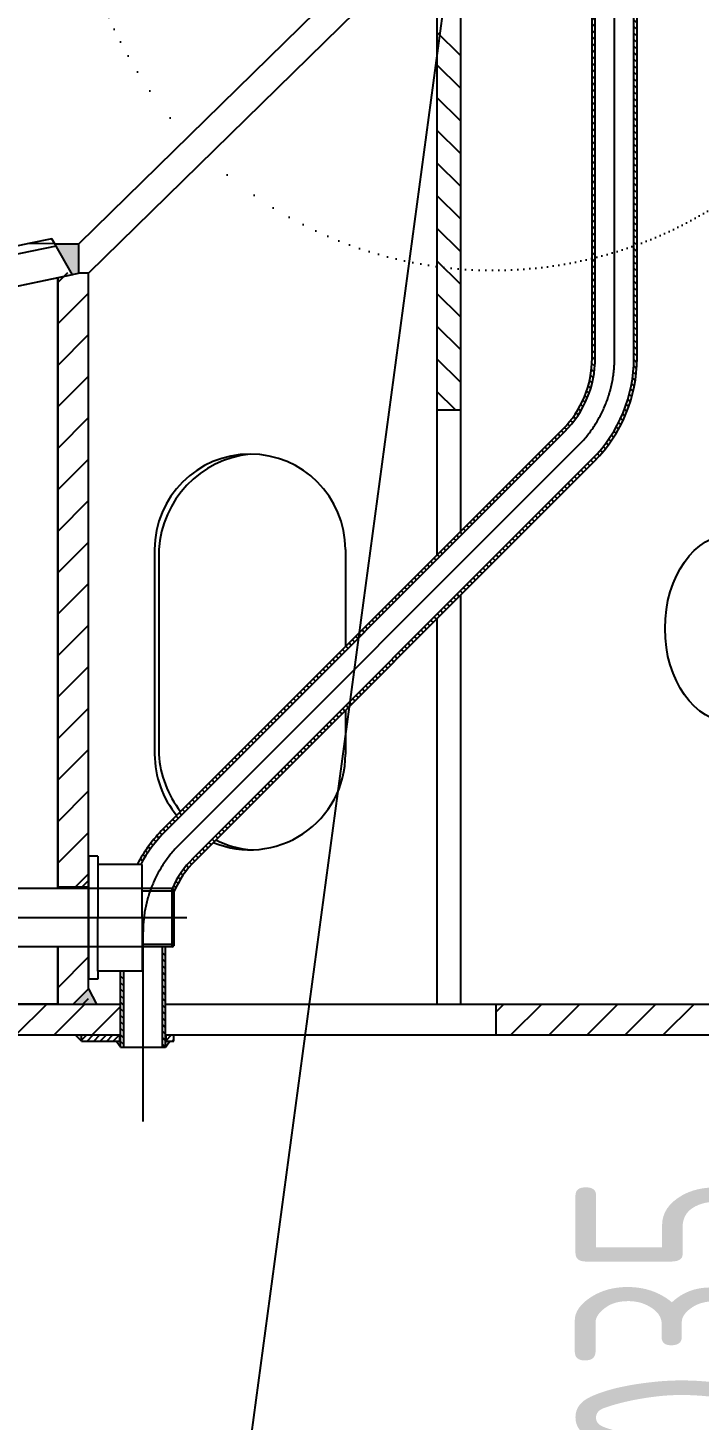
# Model space of a CAD drawing. Header units: millimetres. Extents: x 0 to 42000, y 0 to 29700.
# Drawn here: x 13505 to 14596, y 7750 to 10011 of the extents above; entities that cross this region are included whole.
import ezdxf

# ---------------------------------------------------------------- set-up
doc = ezdxf.new("R2010")
doc.units = ezdxf.units.MM
doc.header["$LTSCALE"] = 1000
doc.linetypes.add('G', pattern=[2, 1.25, -0.25, 0.25, -0.25])
doc.linetypes.add('K', pattern=[2.5, 1.25, -0.25, 0.25, -0.25, 0.25, -0.25])
for name, color, linetype in [('01', 7, 'Continuous'), ('02', 1, 'Continuous'), ('05', 142, 'G'), ('07', 6, 'K'), ('08', 1, 'Continuous'), ('10', 1, 'Continuous')]:
    doc.layers.add(name, color=color, linetype=linetype)
doc.styles.get("Standard").update_dxf_attribs({"font": 'isocp', "width": 0.707, "bigfont": 'intecad.shx'})
doc.dimstyles.new('INTE', dxfattribs={"dimscale": 100, "dimtxt": 3.5, "dimasz": 3, "dimexe": 3, "dimexo": 0, "dimgap": 1, "dimtad": 1, "dimdec": 0, "dimdsep": 46, "dimtxsty": 'Standard', "dimcen": 0, "dimclrd": 1, "dimclre": 1, "dimclrt": 3, "dimaunit": 1, "dimadec": 0, "dimazin": 0, "dimtfac": 1, "dimtdec": 0, "dimtmove": 0, "dimatfit": 0, "dimfxl": 1, "dimarcsym": 0})
pattern_1 = [(135, (11146.3616, 7300.267), (-5.303301, -5.303301), [])]

# ---------------------------------------------------------------- blocks, each defined once
blk = doc.blocks.new('*D667')
at = {"layer": '08', "color": 1, "lineweight": -2}
for p, q in [((14727.5, 19784.8), (4430.5, 19784.8)), ((4730.5, 19484.8), (4730.5, 7640.5)), ((14267, 7340.5), (4430.5, 7340.5))]:
    blk.add_line(p, q, dxfattribs=at)
at = {"layer": '08', "color": 1}
for points in [[(4680.5, 19484.8), (4780.5, 19484.8), (4730.5, 19784.8)], [(4680.5, 7640.5), (4780.5, 7640.5), (4730.5, 7340.5)]]:
    blk.add_solid(points, dxfattribs=at)
at = {"layer": 'DEFPOINTS', "color": 0}
for p in [(14727.5, 19784.8), (4730.5, 7340.5), (14267, 7340.5)]:
    blk.add_point(p, dxfattribs=at)
at = {"layer": '08', "color": 3, "insert": (4455.4, 13562.6), "char_height": 350, "attachment_point": 5, "rotation": 90}
blk.add_mtext('12444', dxfattribs=at)
blk = doc.blocks.new('*D670')
at = {"layer": '08', "color": 1, "lineweight": -2}
for p, q in [((14176, 8375.9), (15144.8, 8375.9)), ((14844.8, 8075.9), (14844.8, 7640.5)), ((14334.9, 7340.5), (15144.8, 7340.5))]:
    blk.add_line(p, q, dxfattribs=at)
at = {"layer": '08', "color": 1}
for points in [[(14794.8, 8075.9), (14894.8, 8075.9), (14844.8, 8375.9)], [(14794.8, 7640.5), (14894.8, 7640.5), (14844.8, 7340.5)]]:
    blk.add_solid(points, dxfattribs=at)
at = {"layer": 'DEFPOINTS', "color": 0}
for p in [(14176, 8375.9), (14334.9, 7340.5), (14844.8, 7340.5)]:
    blk.add_point(p, dxfattribs=at)
at = {"layer": '08', "color": 3, "insert": (14569.8, 7858.2), "char_height": 350, "attachment_point": 5, "rotation": 90}
blk.add_mtext('1035', dxfattribs=at)

msp = doc.modelspace()

# ---------------------------------------------------------------- hatches: boundary and pattern name
at = {"layer": '01', "linetype": 'Continuous'}
msp.add_hatch(color=7, dxfattribs=at).paths.add_polyline_path([(13588, 9660.5), (13548.8, 9660.4), (13577.7, 9610.2), (13589.8, 9612.9), (13603.8, 9612.9), (13588.2, 9613.1)])
at = {"layer": '01'}
h = msp.add_hatch(color=256, dxfattribs=at)
h.paths.add_polyline_path([(13592.3, 8375.9), (13582.2, 8375.9), (13592.3, 8365.9)])
h.paths.add_polyline_path([(13655.8, 8365.9), (13648.5, 8365.9), (13655.8, 8355.9)])
h.paths.add_polyline_path([(13735.6, 8365.9), (13728.8, 8365.9), (13728.8, 8355.9)])
at = {"layer": '02', "linetype": 'Continuous'}
h = msp.add_hatch(dxfattribs=at)
h.set_pattern_fill('LINE', color=1, scale=60, angle=135, style=0)
h.set_pattern_definition(pattern_1)
h.paths.add_polyline_path([(14426.8, 9637.9, 0.343728), (14940.5, 10296.9, 1), (13581.5, 10296.9, 0.486051), (14421.8, 9636.7), (14421.8, 10244.9), (14426.8, 10244.9)], flags=16)
h.paths.add_polyline_path([(14494.8, 9658.9, 0.314697), (14940.5, 10296.9, 1), (13581.5, 10296.9, 0.518777), (14489.8, 9657.1), (14489.8, 10244.9), (14494.8, 10244.9)])
at = {"layer": '02'}
h = msp.add_hatch(dxfattribs=at)
h.set_pattern_fill('LINE', color=256, scale=60, angle=135, style=0)
h.set_pattern_definition(pattern_1)
h.paths.add_polyline_path([(14426.8, 9474.7), (14426.8, 9637.9, -0.001895), (14421.8, 9636.7), (14421.8, 9474.7, -0.198912), (14373.9, 9359.1), (13866.1, 8851.4), (13866.1, 8844.3), (14377.4, 9355.6, 0.198912)])
h.paths.add_polyline_path([(14425.5, 9307.5, 0.198912), (14494.8, 9474.7), (14494.8, 9658.9, -0.001956), (14489.8, 9657.1), (14489.8, 9474.7, -0.198912), (14422, 9311.1), (13942.4, 8831.5), (13949.5, 8831.5)])
at = {"layer": '02', "linetype": 'Continuous'}
h = msp.add_hatch(dxfattribs=at)
h.set_pattern_fill('LINE', color=1, scale=60, angle=45, style=0)
h.set_pattern_definition([(45, (11146.3616, 7300.267), (-5.3033, 5.3033), [])])
h.paths.add_polyline_path([(13654.8, 8365.9), (13654.8, 8375.9), (13592.3, 8375.9), (13592.3, 8365.9)])
h.paths.add_polyline_path([(13729.8, 8365.9), (13742.3, 8365.9), (13742.3, 8375.9), (13729.8, 8375.9)])
at = {"layer": '07', "linetype": 'K'}
msp.add_hatch(color=6, dxfattribs=at).paths.add_polyline_path([(13578.8, 8425.9), (13616.8, 8425.9), (13603.8, 8450.9)])

# ---------------------------------------------------------------- linework, layer by layer
for p, q in [((13739.3, 8518.7), (13739.3, 8613.7)), ((13739.3, 8613.7), (13742.3, 8612)), ((13739.3, 8518.7), (13742.3, 8520.4))]:
    msp.add_line(p, q)
at = {"layer": '01', "color": 7, "linetype": 'Continuous'}
for p, q in [((14421.8, 9474.7), (14421.8, 10244.9)), ((14426.8, 9474.7), (14426.8, 10244.9)), ((14489.8, 9474.7), (14489.8, 10244.9)), ((14494.8, 9474.7), (14494.8, 10244.9)), ((14144, 10204.7), (13588, 9660.5)), ((14169.8, 10204.9), (14169.8, 9155)), ((14207.8, 10204.9), (14207.8, 9193)), ((14169.8, 10166.9), (13603.8, 9612.9)), ((13550.9, 9656.7), (13086.5, 9559.6)), ((13506.8, 9660.8), (13092.8, 9574.2)), ((13544, 9668.6), (13506.8, 9660.8)), ((13548.8, 9660.4), (13506.8, 9660.8)), ((13548.8, 9660.4), (13544, 9668.6)), ((13548.8, 9660.4), (13588, 9660.5)), ((13577.7, 9610.2), (13548.8, 9660.4)), ((13588.2, 9613.1), (13588, 9660.5)), ((13577.7, 9610.2), (13097.1, 9509.7)), ((13589.8, 9612.9), (13553.8, 9604.9)), ((13589.8, 9612.9), (13553.8, 9604.9)), ((13588.2, 9613.1), (13603.8, 9612.9)), ((13588.2, 9613.1), (13603.8, 9612.9)), ((13603.8, 9612.9), (13589.8, 9612.9)), ((13603.8, 9612.9), (13589.8, 9612.9)), ((13603.8, 8450.9), (13603.8, 9612.9)), ((13553.8, 9604.9), (13096.8, 9508.9)), ((13553.8, 9604.9), (13553.8, 8613.7)), ((13553.8, 8613.7), (13553.8, 9604.9)), ((14169.8, 9390.9), (14207.8, 9390.9)), ((13725.1, 8710.3), (14373.9, 9359.1)), ((13728.6, 8706.8), (14377.4, 9355.6)), ((13773.2, 8662.2), (14422, 9311.1)), ((13776.7, 8658.7), (14425.5, 9307.5)), ((13711.1, 9163.9), (13711.1, 8831.5)), ((13718, 9163.9), (13718, 8831.5)), ((14021.1, 9163.9), (14021.1, 9006.4)), ((14207.8, 9089.8), (14207.8, 8425.9)), ((14169.8, 9051.8), (14169.8, 8425.9)), ((14021.1, 8903.1), (14021.1, 8831.5)), ((13739.3, 8613.7), (12165.3, 8613.7)), ((13553.8, 8616.2), (13603.8, 8616.2)), ((13739.3, 8518.7), (12165.3, 8518.7)), ((13553.8, 8425.9), (13553.8, 8518.7)), ((13553.8, 8518.7), (13553.8, 8425.9)), ((13723.8, 8355.9), (13723.8, 8518.7)), ((13728.8, 8355.9), (13728.8, 8518.7)), ((13655.8, 8355.9), (13655.8, 8479.6)), ((13660.8, 8355.9), (13660.8, 8479.6)), ((13096.8, 8425.9), (13655.8, 8425.9)), ((13553.8, 8425.9), (13096.8, 8425.9)), ((13655.8, 8375.9), (13655.8, 8425.9)), ((13728.8, 8425.9), (19700.8, 8425.9)), ((14265.8, 8375.9), (14265.8, 8425.9)), ((13020.6, 8375.9), (13655.8, 8375.9)), ((13592.3, 8365.9), (13592.3, 8375.9)), ((13592.3, 8365.9), (13655.8, 8365.9)), ((13654.8, 8365.9), (13654.8, 8375.9)), ((13728.8, 8375.9), (19777, 8375.9)), ((13728.8, 8365.9), (13742.3, 8365.9)), ((13729.8, 8365.9), (13729.8, 8375.9)), ((13742.3, 8365.9), (13742.3, 8375.9)), ((13655.8, 8355.9), (13728.8, 8355.9))]:
    msp.add_line(p, q, dxfattribs=at)
at = {"layer": '01'}
for p, q in [((13618.8, 8666.2), (13603.8, 8666.2)), ((13603.8, 8666.2), (13603.8, 8466.2)), ((13618.8, 8666.2), (13618.8, 8652.8)), ((13618.8, 8652.8), (13618.8, 8566.2)), ((13690.8, 8652.8), (13618.8, 8652.8)), ((13690.8, 8566.2), (13690.8, 8652.8)), ((13742.3, 8612), (13742.3, 8520.4)), ((13618.8, 8479.6), (13618.8, 8566.2)), ((13690.8, 8566.2), (13690.8, 8479.6)), ((13618.8, 8479.6), (13618.8, 8466.2)), ((13690.8, 8479.6), (13618.8, 8479.6)), ((13618.8, 8466.2), (13603.8, 8466.2)), ((13592.3, 8365.9), (13582.2, 8375.9)), ((13655.8, 8355.9), (13648.5, 8365.9)), ((13728.8, 8355.9), (13735.6, 8365.9))]:
    msp.add_line(p, q, dxfattribs=at)
at = {"layer": '01', "color": 7, "linetype": 'Continuous'}
for centre, radius, start, end in [((14258.3, 9474.7), 163.5, 315, 0), ((14258.3, 9474.7), 168.5, 315, 0), ((14258.3, 9474.7), 231.5, 315, 0), ((14258.3, 9474.7), 236.5, 315, 0), ((13866.1, 9163.9), 155, 0, 180), ((13883.4, 9154.1), 165.7, 95.9937, 176.6065), ((13866.1, 8831.5), 155, 180, 219.793), ((13883.4, 8841.3), 165.7, 183.3935, 218.2887), ((13866.1, 8831.5), 155, 247.348, 0), ((13892.3, 8543.1), 236.5, 135, 152.353), ((13892.3, 8543.1), 231.5, 135, 151.7028), ((13883.4, 8841.3), 165.7, 243.8848, 264.0063), ((13892.3, 8543.1), 168.5, 135, 155.2171), ((13892.3, 8543.1), 163.5, 135, 156.5533)]:
    msp.add_arc(centre, radius, start, end, dxfattribs=at)
msp.add_ellipse((14648.1, 9035.9), major_axis=(0, 152.5), ratio=0.707107, dxfattribs=at)
at = {"layer": '02'}
for p, q in [((14232.3, 10434), (13558.2, 5427.6)), ((13860.9, 8839), (13857.3, 8842.5)), ((13866.1, 8844.3), (13862.6, 8847.9)), ((13839.6, 8817.8), (13836.1, 8821.3)), ((13845, 8823.1), (13841.4, 8826.6)), ((13847.2, 8831.5), (13846.7, 8831.9)), ((13850.3, 8828.4), (13847.2, 8831.5)), ((13855.6, 8833.7), (13852, 8837.2)), ((13935.5, 8817.4), (13931.9, 8821)), ((13940.8, 8822.8), (13937.2, 8826.3)), ((13946.1, 8828.1), (13942.7, 8831.5)), ((13813.1, 8791.3), (13809.6, 8794.8)), ((13818.4, 8796.6), (13814.9, 8800.1)), ((13823.7, 8801.9), (13820.2, 8805.4)), ((13829, 8807.2), (13825.5, 8810.7)), ((13834.3, 8812.5), (13830.8, 8816)), ((13908.9, 8790.9), (13905.4, 8794.5)), ((13914.2, 8796.2), (13910.7, 8799.8)), ((13919.6, 8801.5), (13916, 8805.1)), ((13924.9, 8806.8), (13921.3, 8810.4)), ((13930.2, 8812.1), (13926.6, 8815.7)), ((13791.9, 8770.1), (13788.4, 8773.6)), ((13797.2, 8775.4), (13793.7, 8778.9)), ((13802.5, 8780.7), (13799, 8784.2)), ((13807.8, 8786), (13804.3, 8789.5)), ((13887.7, 8769.7), (13884.2, 8773.3)), ((13893, 8775), (13889.5, 8778.6)), ((13898.3, 8780.3), (13894.8, 8783.9)), ((13903.6, 8785.6), (13900.1, 8789.2)), ((13770.7, 8748.9), (13767.2, 8752.4)), ((13776, 8754.2), (13772.5, 8757.7)), ((13781.3, 8759.5), (13777.8, 8763)), ((13786.6, 8764.8), (13783.1, 8768.3)), ((13866.1, 8748.9), (13863, 8752)), ((13866.5, 8748.5), (13866.1, 8748.9)), ((13871.8, 8753.8), (13868.3, 8757.3)), ((13877.1, 8759.1), (13873.6, 8762.6)), ((13882.4, 8764.4), (13878.9, 8767.9)), ((13744.2, 8722.3), (13740.7, 8725.9)), ((13749.5, 8727.6), (13746, 8731.2)), ((13754.8, 8732.9), (13751.3, 8736.5)), ((13760.1, 8738.3), (13756.6, 8741.8)), ((13765.4, 8743.6), (13761.9, 8747.1)), ((13845.3, 8727.3), (13841.8, 8730.8)), ((13850.6, 8732.6), (13847.1, 8736.1)), ((13855.9, 8737.9), (13852.4, 8741.4)), ((13861.2, 8743.2), (13857.7, 8746.7)), ((13723.1, 8701), (13719.5, 8704.6)), ((13728.3, 8706.4), (13724.7, 8710)), ((13733.6, 8711.7), (13730, 8715.3)), ((13738.9, 8717), (13735.4, 8720.6)), ((13818.8, 8700.8), (13815.3, 8704.3)), ((13824.1, 8706.1), (13820.6, 8709.6)), ((13829.4, 8711.4), (13825.9, 8714.9)), ((13834.7, 8716.7), (13831.2, 8720.2)), ((13840, 8722), (13836.5, 8725.5)), ((13704, 8677.7), (13700.4, 8681.3)), ((13708.5, 8683.8), (13704.9, 8687.4)), ((13713.2, 8689.7), (13709.6, 8693.3)), ((13718, 8695.5), (13714.5, 8699)), ((13797.6, 8679.6), (13794, 8683.1)), ((13802.9, 8684.9), (13799.3, 8688.4)), ((13808.2, 8690.2), (13804.6, 8693.7)), ((13813.5, 8695.5), (13809.9, 8699)), ((13691.5, 8658.3), (13687.9, 8662)), ((13695.5, 8665), (13691.9, 8668.6)), ((13699.6, 8671.4), (13696, 8675)), ((13776.4, 8658.3), (13772.8, 8661.9)), ((13781.7, 8663.7), (13778.1, 8667.2)), ((13787, 8669), (13783.4, 8672.5)), ((13792.3, 8674.3), (13788.7, 8677.8)), ((13757.2, 8635.1), (13753.6, 8638.7)), ((13761.6, 8641.3), (13758, 8644.9)), ((13766.3, 8647.2), (13762.7, 8650.8)), ((13771.2, 8652.9), (13767.7, 8656.4)), ((13745.5, 8615), (13741.7, 8618.7)), ((13749.1, 8622), (13745.4, 8625.6)), ((13753, 8628.7), (13749.4, 8632.3)), ((13728.8, 8504.4), (13723.8, 8509.4)), ((13728.8, 8493.8), (13723.8, 8498.8)), ((13728.8, 8483.2), (13723.8, 8488.2)), ((13728.8, 8472.6), (13723.8, 8477.6)), ((13660.8, 8466.3), (13655.8, 8471.3)), ((13660.8, 8455.7), (13655.8, 8460.7)), ((13728.8, 8462), (13723.8, 8467)), ((13728.8, 8451.4), (13723.8, 8456.4)), ((13660.8, 8445.1), (13655.8, 8450.1)), ((13660.8, 8434.5), (13655.8, 8439.5)), ((13728.8, 8440.7), (13723.8, 8445.7)), ((13728.8, 8430.1), (13723.8, 8435.1)), ((13660.8, 8423.9), (13655.8, 8428.9)), ((13660.8, 8413.3), (13655.8, 8418.3)), ((13728.8, 8419.5), (13723.8, 8424.5)), ((13728.8, 8408.9), (13723.8, 8413.9)), ((13660.8, 8402.7), (13655.8, 8407.7)), ((13660.8, 8392.1), (13655.8, 8397.1)), ((13728.8, 8398.3), (13723.8, 8403.3)), ((13728.8, 8387.7), (13723.8, 8392.7)), ((13660.8, 8381.5), (13655.8, 8386.5)), ((13660.8, 8370.9), (13655.8, 8375.9)), ((13660.8, 8360.3), (13655.8, 8365.3)), ((13728.8, 8377.1), (13723.8, 8382.1)), ((13728.8, 8366.5), (13723.8, 8371.5)), ((13728.8, 8355.9), (13723.8, 8360.9))]:
    msp.add_line(p, q, dxfattribs=at)
at = {"layer": '02', "color": 1, "linetype": 'Continuous'}
for p, q in [((14207.8, 9966.1), (14169.8, 10004.1)), ((14207.8, 9913.1), (14169.8, 9951.1)), ((14207.8, 9860.1), (14169.8, 9898.1)), ((14207.8, 9807), (14169.8, 9845)), ((14207.8, 9754), (14169.8, 9792)), ((14207.8, 9701), (14169.8, 9739)), ((14207.8, 9647.9), (14169.8, 9685.9)), ((14207.8, 9594.9), (14169.8, 9632.9)), ((13553.8, 9597.6), (13570.1, 9613.9)), ((13553.8, 9530.2), (13603.8, 9580.2)), ((14207.8, 9541.9), (14169.8, 9579.9)), ((14207.8, 9488.8), (14169.8, 9526.8)), ((13553.8, 9462.9), (13603.8, 9512.9)), ((14207.8, 9435.8), (14169.8, 9473.8)), ((13553.8, 9395.5), (13603.8, 9445.5)), ((14199.7, 9390.9), (14169.8, 9420.8)), ((13553.8, 9328.2), (13603.8, 9378.2)), ((13553.8, 9260.8), (13603.8, 9310.8)), ((13553.8, 9193.5), (13603.8, 9243.5)), ((13553.8, 9126.1), (13603.8, 9176.1)), ((13553.8, 9058.8), (13603.8, 9108.8)), ((13553.8, 8991.4), (13603.8, 9041.4)), ((13553.8, 8924.1), (13603.8, 8974.1)), ((13553.8, 8856.7), (13603.8, 8906.7)), ((13553.8, 8789.4), (13603.8, 8839.4)), ((13553.8, 8722), (13603.8, 8772)), ((13553.8, 8654.7), (13603.8, 8704.7)), ((13582.7, 8616.2), (13603.8, 8637.3)), ((13739.3, 8609.3), (13690.8, 8609.3)), ((13739.3, 8522.9), (13690.8, 8522.9)), ((13553.8, 8452.6), (13603.8, 8502.6)), ((13595.4, 8426.9), (13603.8, 8435.3)), ((13485.7, 8375.9), (13535.7, 8425.9)), ((13547.6, 8375.9), (13597.6, 8425.9)), ((13609.4, 8375.9), (13655.8, 8422.3)), ((14265.8, 8413.5), (14278.2, 8425.9)), ((14290, 8375.9), (14340, 8425.9)), ((14351.9, 8375.9), (14401.9, 8425.9)), ((14419.2, 8381.4), (14463.8, 8425.9)), ((14475.6, 8375.9), (14525.6, 8425.9)), ((14537.5, 8375.9), (14587.5, 8425.9)), ((14413.8, 8375.9), (14419.2, 8381.4))]:
    msp.add_line(p, q, dxfattribs=at)
at = {"layer": '05', "color": 142, "linetype": 'G'}
for p, q in [((14458.3, 9474.7), (14458.3, 10372.2)), ((13750.9, 8684.5), (14399.7, 9333.3)), ((13692.3, 8235.2), (13692.3, 8543.1))]:
    msp.add_line(p, q, dxfattribs=at)
at = {"layer": '05', "color": 4, "linetype": 'G'}
msp.add_line((13763.5, 8566.2), (11852.1, 8566.2), dxfattribs=at)
at = {"layer": '05', "color": 142, "linetype": 'G'}
for centre, start, end in [((14258.3, 9474.7), 315, 0), ((13892.3, 8543.1), 135, 180)]:
    msp.add_arc(centre, 200, start, end, dxfattribs=at)
at = {"layer": '07', "color": 6, "linetype": 'K'}
for p, q in [((13578.8, 8425.9), (13603.8, 8450.9)), ((13603.8, 8450.9), (13616.8, 8425.9)), ((13553.8, 8425.9), (13578.8, 8425.9))]:
    msp.add_line(p, q, dxfattribs=at)
at = {"layer": '10'}
msp.add_line((13593.6, 8616.2), (13603.8, 8626.4), dxfattribs=at)

# ---------------------------------------------------------------- dimensions: what is measured, and where the dimension line sits
at = {"layer": '08'}
for base, p1, p2, picture, middle in [((4730.5, 7340.5), (14727.5, 19784.8), (14267, 7340.5), '*D667', (4455.4, 13562.6)), ((14844.8, 7340.5), (14176, 8375.9), (14334.9, 7340.5), '*D670', (14569.8, 7858.2))]:
    dim = msp.add_linear_dim(base=base, p1=p1, p2=p2, angle=90, dimstyle='INTE', dxfattribs=at)
    dim.commit()
    dim.dimension.update_dxf_attribs({"geometry": picture, "text_midpoint": middle})

doc.saveas('drawing.dxf')
